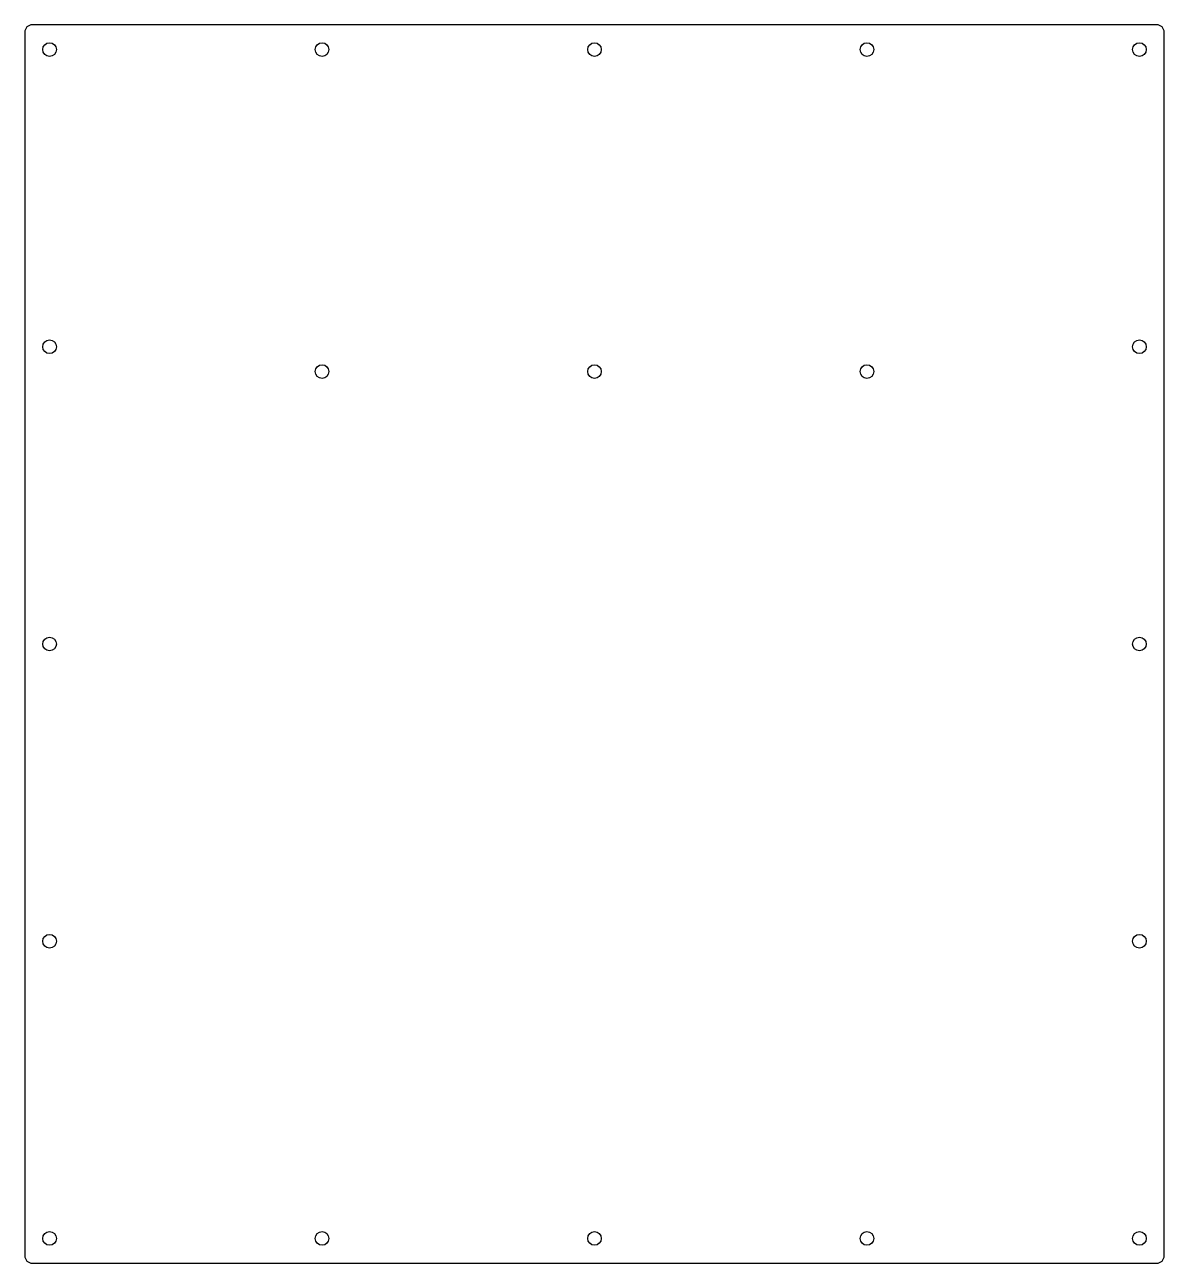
# Model space of a CAD drawing. Header units: millimetres. Extents: x -230 to 230, y -250 to 250.
import ezdxf

# ---------------------------------------------------------------- set-up
doc = ezdxf.new("R2010")
doc.units = ezdxf.units.MM
doc.layers.get('0').update_dxf_attribs({"linetype": 'CONTINUOUS'})

msp = doc.modelspace()

# ---------------------------------------------------------------- linework, layer by layer
msp.add_lwpolyline([(227, 250), (-227, 250, 0.414214), (-230, 247), (-230, -247, 0.414214), (-227, -250), (227, -250, 0.414214), (230, -247), (230, 247, 0.414214)], format="xyb", close=True)
for centre in [(-220, 240), (-110, 240), (0, 240), (110, 240), (220, 240), (-220, 120), (220, 120), (-110, 110), (0, 110), (110, 110), (-220, 0), (220, 0), (-220, -120), (220, -120), (-220, -240), (-110, -240), (0, -240), (110, -240), (220, -240)]:
    msp.add_circle(centre, 2.75)

doc.saveas('drawing.dxf')
